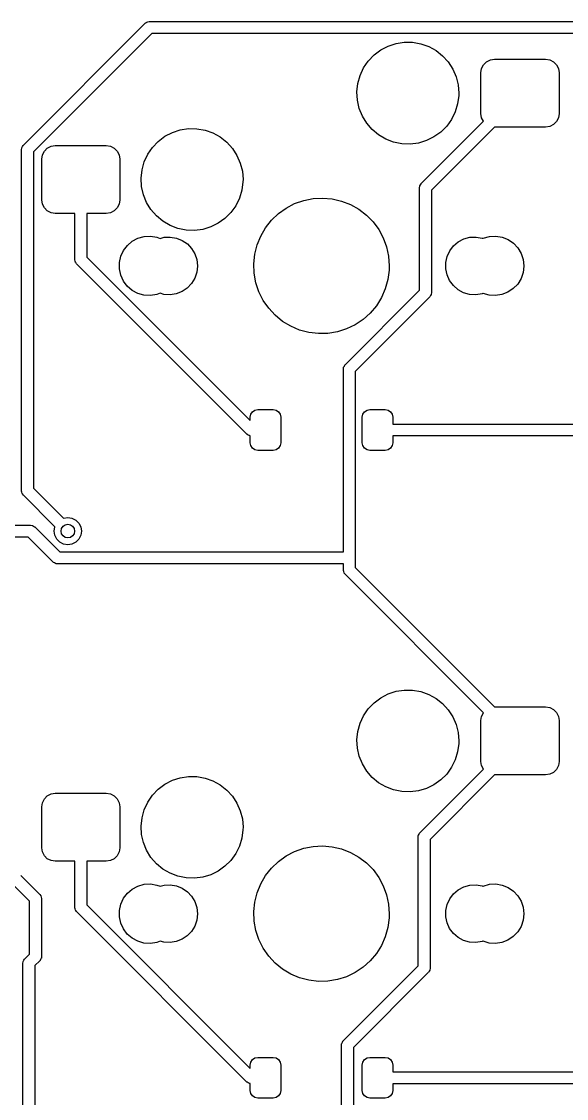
# Model space of a CAD drawing. Extents: x 50 to 376, y -141 to -43.
# Drawn here: x 245.42 to 261.45, y -80.87 to -49.2 of the extents above; entities that cross this region are included whole.
import ezdxf

# ---------------------------------------------------------------- set-up
doc = ezdxf.new("R2010")
doc.units = 0
doc.layers.add('BLACK', color=7, linetype='CONTINUOUS')

msp = doc.modelspace()

# ---------------------------------------------------------------- linework, layer by layer
at = {"layer": 'BLACK', "linetype": 'CONTINUOUS'}
for p, q in [((245.47, -52.8433), (249.058, -49.2547)), ((249.058, -49.2547), (249.093, -49.2278)), ((249.093, -49.2278), (249.097, -49.2264)), ((249.097, -49.2264), (249.101, -49.2233)), ((249.101, -49.2233), (249.137, -49.2144)), ((249.137, -49.2144), (249.173, -49.2036)), ((249.173, -49.2036), (249.177, -49.2045)), ((249.177, -49.2045), (249.182, -49.2034)), ((249.182, -49.2034), (269.955, -49.2034)), ((249.254, -49.5534), (245.768, -53.0395)), ((269.882, -49.5534), (249.254, -49.5534)), ((255.987, -50.0387), (256.205, -49.9252)), ((256.205, -49.9252), (256.439, -49.8488)), ((256.439, -49.8488), (256.682, -49.8117)), ((256.682, -49.8117), (256.927, -49.8147)), ((256.927, -49.8147), (257.169, -49.8578)), ((257.169, -49.8578), (257.401, -49.9398)), ((257.401, -49.9398), (257.616, -50.0586)), ((255.62, -50.364), (255.79, -50.1863)), ((255.79, -50.1863), (255.987, -50.0387)), ((257.616, -50.0586), (257.809, -50.211)), ((257.809, -50.211), (257.975, -50.3928)), ((259.103, -50.3844), (259.215, -50.3276)), ((259.215, -50.3276), (259.338, -50.308)), ((259.338, -50.308), (260.838, -50.308)), ((260.838, -50.308), (260.962, -50.3276)), ((260.962, -50.3276), (261.073, -50.3844)), ((255.378, -50.7901), (255.482, -50.5671)), ((255.482, -50.5671), (255.62, -50.364)), ((257.975, -50.3928), (258.108, -50.5992)), ((258.108, -50.5992), (258.206, -50.8246)), ((258.938, -50.708), (258.958, -50.5844)), ((258.958, -50.5844), (259.015, -50.4729)), ((259.015, -50.4729), (259.103, -50.3844)), ((261.073, -50.3844), (261.162, -50.4729)), ((261.162, -50.4729), (261.219, -50.5844)), ((261.219, -50.5844), (261.238, -50.708)), ((255.313, -51.0269), (255.378, -50.7901)), ((258.206, -50.8246), (258.266, -51.063)), ((258.938, -51.908), (258.938, -50.708)), ((261.238, -50.708), (261.238, -51.908)), ((255.287, -51.2714), (255.313, -51.0269)), ((255.301, -51.5168), (255.287, -51.2714)), ((258.266, -51.063), (258.286, -51.308)), ((255.355, -51.7566), (255.301, -51.5168)), ((258.284, -51.3813), (258.252, -51.625)), ((258.286, -51.308), (258.284, -51.3813)), ((255.447, -51.9843), (255.355, -51.7566)), ((258.181, -51.8602), (258.072, -52.0806)), ((258.252, -51.625), (258.181, -51.8602)), ((258.958, -52.0316), (258.938, -51.908)), ((261.238, -51.908), (261.219, -52.0316)), ((255.576, -52.1939), (255.447, -51.9843)), ((255.737, -52.3797), (255.576, -52.1939)), ((257.181, -53.9674), (259.012, -52.1372)), ((258.072, -52.0806), (257.929, -52.2802)), ((259.012, -52.1372), (258.958, -52.0316)), ((261.073, -52.2316), (260.962, -52.2884)), ((261.162, -52.1431), (261.073, -52.2316)), ((261.219, -52.0316), (261.162, -52.1431)), ((249.637, -52.5787), (249.855, -52.4652)), ((249.855, -52.4652), (250.089, -52.3888)), ((250.089, -52.3888), (250.332, -52.3517)), ((250.332, -52.3517), (250.577, -52.3547)), ((250.577, -52.3547), (250.819, -52.3978)), ((250.819, -52.3978), (251.051, -52.4798)), ((251.051, -52.4798), (251.266, -52.5986)), ((255.926, -52.5367), (255.737, -52.3797)), ((256.138, -52.6607), (255.926, -52.5367)), ((259.336, -52.3077), (257.48, -54.1636)), ((257.754, -52.4537), (257.554, -52.5964)), ((257.929, -52.2802), (257.754, -52.4537)), ((259.338, -52.308), (259.336, -52.3077)), ((260.838, -52.308), (259.338, -52.308)), ((260.962, -52.2884), (260.838, -52.308)), ((245.426, -52.9147), (245.446, -52.8828)), ((245.446, -52.8828), (245.463, -52.8499)), ((245.463, -52.8499), (245.467, -52.8473)), ((245.467, -52.8473), (245.47, -52.8433)), ((246.176, -52.9244), (246.288, -52.8676)), ((246.288, -52.8676), (246.411, -52.848)), ((246.411, -52.848), (247.911, -52.848)), ((247.911, -52.848), (248.035, -52.8676)), ((248.035, -52.8676), (248.146, -52.9244)), ((249.27, -52.904), (249.44, -52.7263)), ((249.44, -52.7263), (249.637, -52.5787)), ((251.266, -52.5986), (251.459, -52.751)), ((251.459, -52.751), (251.625, -52.9328)), ((256.368, -52.7484), (256.138, -52.6607)), ((256.609, -52.7974), (256.368, -52.7484)), ((256.854, -52.8065), (256.609, -52.7974)), ((257.098, -52.7752), (256.854, -52.8065)), ((257.334, -52.7046), (257.098, -52.7752)), ((257.554, -52.5964), (257.334, -52.7046)), ((245.418, -52.967), (245.424, -52.9235)), ((245.418, -63.0022), (245.418, -52.967)), ((245.424, -52.9235), (245.426, -52.9193)), ((245.426, -52.9193), (245.426, -52.9147)), ((245.768, -53.0395), (245.768, -62.9297)), ((246.011, -53.248), (246.031, -53.1244)), ((246.031, -53.1244), (246.088, -53.0129)), ((246.088, -53.0129), (246.176, -52.9244)), ((248.146, -52.9244), (248.235, -53.0129)), ((248.235, -53.0129), (248.292, -53.1244)), ((248.292, -53.1244), (248.311, -53.248)), ((249.028, -53.3301), (249.132, -53.1071)), ((249.132, -53.1071), (249.27, -52.904)), ((251.625, -52.9328), (251.758, -53.1392)), ((251.758, -53.1392), (251.856, -53.3646)), ((246.011, -54.448), (246.011, -53.248)), ((248.311, -53.248), (248.311, -54.448)), ((248.963, -53.5669), (249.028, -53.3301)), ((251.856, -53.3646), (251.916, -53.603)), ((248.937, -53.8114), (248.963, -53.5669)), ((248.951, -54.0568), (248.937, -53.8114)), ((251.916, -53.603), (251.936, -53.848)), ((249.005, -54.2966), (248.951, -54.0568)), ((251.934, -53.9213), (251.902, -54.165)), ((251.936, -53.848), (251.934, -53.9213)), ((257.13, -54.0911), (257.136, -54.0476)), ((257.13, -57.1063), (257.13, -54.0911)), ((257.136, -54.0476), (257.138, -54.0434)), ((257.138, -54.0388), (257.157, -54.0069)), ((257.138, -54.0434), (257.138, -54.0388)), ((257.157, -54.0069), (257.175, -53.974)), ((257.175, -53.974), (257.179, -53.9714)), ((257.179, -53.9714), (257.181, -53.9674)), ((246.031, -54.5716), (246.011, -54.448)), ((248.311, -54.448), (248.292, -54.5716)), ((249.097, -54.5243), (249.005, -54.2966)), ((251.831, -54.4002), (251.722, -54.6206)), ((251.902, -54.165), (251.831, -54.4002)), ((253.454, -54.5581), (253.72, -54.4648)), ((253.72, -54.4648), (253.996, -54.4098)), ((253.996, -54.4098), (254.278, -54.3943)), ((254.278, -54.3943), (254.558, -54.4186)), ((254.558, -54.4186), (254.832, -54.4822)), ((257.48, -54.1636), (257.48, -57.1788)), ((246.088, -54.6831), (246.031, -54.5716)), ((246.176, -54.7716), (246.088, -54.6831)), ((246.288, -54.8284), (246.176, -54.7716)), ((248.146, -54.7716), (248.035, -54.8284)), ((248.235, -54.6831), (248.146, -54.7716)), ((248.292, -54.5716), (248.235, -54.6831)), ((249.226, -54.7339), (249.097, -54.5243)), ((249.387, -54.9197), (249.226, -54.7339)), ((251.722, -54.6206), (251.579, -54.8202)), ((252.975, -54.8517), (253.204, -54.6879)), ((253.204, -54.6879), (253.454, -54.5581)), ((254.832, -54.4822), (255.095, -54.5839)), ((255.095, -54.5839), (255.341, -54.7215)), ((255.341, -54.7215), (255.565, -54.8924)), ((246.411, -54.848), (246.288, -54.8284)), ((246.986, -54.848), (246.411, -54.848)), ((246.986, -56.2019), (246.986, -54.848)), ((247.911, -54.848), (247.336, -54.848)), ((247.336, -54.848), (247.336, -56.1294)), ((248.035, -54.8284), (247.911, -54.848)), ((249.576, -55.0767), (249.387, -54.9197)), ((249.788, -55.2007), (249.576, -55.0767)), ((251.404, -54.9937), (251.204, -55.1364)), ((251.579, -54.8202), (251.404, -54.9937)), ((252.597, -55.2673), (252.771, -55.0461)), ((252.771, -55.0461), (252.975, -54.8517)), ((255.565, -54.8924), (255.762, -55.0931)), ((255.762, -55.0931), (255.93, -55.3196)), ((250.018, -55.2884), (249.788, -55.2007)), ((250.259, -55.3374), (250.018, -55.2884)), ((250.504, -55.3465), (250.259, -55.3374)), ((250.748, -55.3152), (250.504, -55.3465)), ((250.984, -55.2446), (250.748, -55.3152)), ((251.204, -55.1364), (250.984, -55.2446)), ((252.456, -55.5108), (252.597, -55.2673)), ((255.93, -55.3196), (256.063, -55.5675)), ((248.533, -55.7846), (248.677, -55.6626)), ((248.677, -55.6626), (248.844, -55.5744)), ((248.844, -55.5744), (249.026, -55.5243)), ((249.026, -55.5243), (249.215, -55.5144)), ((249.215, -55.5144), (249.402, -55.5452)), ((249.402, -55.5452), (249.492, -55.5815)), ((249.492, -55.5815), (249.61, -55.5489)), ((249.61, -55.5489), (249.794, -55.5393)), ((249.794, -55.5393), (249.975, -55.5693)), ((249.975, -55.5693), (250.145, -55.6375)), ((250.145, -55.6375), (250.297, -55.7407)), ((252.35, -55.7719), (252.456, -55.5108)), ((256.063, -55.5675), (256.161, -55.8317)), ((258.131, -55.8018), (258.271, -55.6833)), ((258.271, -55.6833), (258.433, -55.5977)), ((258.433, -55.5977), (258.61, -55.5489)), ((258.61, -55.5489), (258.794, -55.5393)), ((258.794, -55.5393), (258.975, -55.5693)), ((258.975, -55.5693), (258.997, -55.5782)), ((258.997, -55.5782), (259.004, -55.5744)), ((259.004, -55.5744), (259.186, -55.5243)), ((259.186, -55.5243), (259.375, -55.5144)), ((259.375, -55.5144), (259.562, -55.5452)), ((259.562, -55.5452), (259.737, -55.6154)), ((259.737, -55.6154), (259.893, -55.7217)), ((259.893, -55.7217), (260.023, -55.859)), ((248.338, -56.106), (248.418, -55.9347)), ((248.418, -55.9347), (248.533, -55.7846)), ((250.297, -55.7407), (250.423, -55.8741)), ((250.423, -55.8741), (250.518, -56.0315)), ((250.518, -56.0315), (250.576, -56.2055)), ((252.253, -56.3254), (252.282, -56.0452)), ((252.282, -56.0452), (252.35, -55.7719)), ((256.161, -55.8317), (256.22, -56.1071)), ((257.942, -56.1141), (258.019, -55.9477)), ((258.019, -55.9477), (258.131, -55.8018)), ((260.023, -55.859), (260.121, -56.021)), ((260.121, -56.021), (260.181, -56.2001)), ((246.987, -56.2065), (246.986, -56.2019)), ((246.986, -56.2111), (246.987, -56.2065)), ((246.997, -56.2468), (246.986, -56.2111)), ((247.006, -56.283), (246.997, -56.2468)), ((247.009, -56.2865), (247.006, -56.283)), ((247.011, -56.291), (247.009, -56.2865)), ((247.037, -56.3256), (247.011, -56.291)), ((252.05, -61.3377), (247.037, -56.3256)), ((247.336, -56.1294), (252.146, -60.9394)), ((248.296, -56.4795), (248.297, -56.2905)), ((248.297, -56.2905), (248.338, -56.106)), ((250.576, -56.2055), (250.596, -56.388)), ((252.264, -56.6068), (252.253, -56.3254)), ((256.22, -56.1071), (256.24, -56.388)), ((257.901, -56.2933), (257.942, -56.1141)), ((257.901, -56.4768), (257.901, -56.2933)), ((260.181, -56.2001), (260.201, -56.388)), ((248.336, -56.6642), (248.296, -56.4795)), ((248.415, -56.836), (248.336, -56.6642)), ((250.575, -56.5763), (250.515, -56.7499)), ((250.596, -56.3939), (250.575, -56.5763)), ((250.596, -56.388), (250.596, -56.3939)), ((252.315, -56.8839), (252.264, -56.6068)), ((256.236, -56.5132), (256.199, -56.7923)), ((256.24, -56.388), (256.236, -56.5132)), ((257.94, -56.6563), (257.901, -56.4768)), ((258.016, -56.8232), (257.94, -56.6563)), ((260.179, -56.5819), (260.118, -56.7606)), ((260.201, -56.3941), (260.179, -56.5819)), ((260.201, -56.388), (260.201, -56.3941)), ((248.528, -56.987), (248.415, -56.836)), ((248.672, -57.11), (248.528, -56.987)), ((250.42, -56.9066), (250.293, -57.0391)), ((250.515, -56.7499), (250.42, -56.9066)), ((252.404, -57.151), (252.315, -56.8839)), ((256.199, -56.7923), (256.122, -57.0634)), ((258.127, -56.9699), (258.016, -56.8232)), ((258.266, -57.0893), (258.127, -56.9699)), ((260.019, -56.9219), (259.889, -57.0583)), ((260.118, -56.7606), (260.019, -56.9219)), ((248.838, -57.1993), (248.672, -57.11)), ((249.02, -57.2507), (248.838, -57.1993)), ((249.209, -57.262), (249.02, -57.2507)), ((249.396, -57.2324), (249.209, -57.262)), ((249.493, -57.1944), (249.396, -57.2324)), ((249.604, -57.2261), (249.493, -57.1944)), ((249.788, -57.237), (249.604, -57.2261)), ((249.969, -57.2083), (249.788, -57.237)), ((250.14, -57.1413), (249.969, -57.2083)), ((250.293, -57.0391), (250.14, -57.1413)), ((252.53, -57.403), (252.404, -57.151)), ((254.941, -59.2959), (257.13, -57.1063)), ((257.429, -57.3025), (255.239, -59.4921)), ((256.122, -57.0634), (256.008, -57.321)), ((257.431, -57.2985), (257.429, -57.3025)), ((257.435, -57.2959), (257.431, -57.2985)), ((257.453, -57.263), (257.435, -57.2959)), ((257.472, -57.2311), (257.453, -57.263)), ((257.475, -57.2223), (257.472, -57.2265)), ((257.472, -57.2265), (257.472, -57.2311)), ((257.48, -57.1788), (257.475, -57.2223)), ((258.428, -57.1761), (258.266, -57.0893)), ((258.604, -57.2261), (258.428, -57.1761)), ((258.788, -57.237), (258.604, -57.2261)), ((258.969, -57.2083), (258.788, -57.237)), ((258.996, -57.1978), (258.969, -57.2083)), ((258.998, -57.1993), (258.996, -57.1978)), ((259.18, -57.2507), (258.998, -57.1993)), ((259.369, -57.262), (259.18, -57.2507)), ((259.556, -57.2324), (259.369, -57.262)), ((259.732, -57.1634), (259.556, -57.2324)), ((259.889, -57.0583), (259.732, -57.1634)), ((252.69, -57.6347), (252.53, -57.403)), ((252.881, -57.8415), (252.69, -57.6347)), ((255.859, -57.56), (255.678, -57.7756)), ((256.008, -57.321), (255.859, -57.56)), ((253.1, -58.0193), (252.881, -57.8415)), ((255.678, -57.7756), (255.468, -57.9635)), ((253.341, -58.1646), (253.1, -58.0193)), ((253.6, -58.2744), (253.341, -58.1646)), ((254.98, -58.2419), (254.712, -58.3268)), ((255.234, -58.12), (254.98, -58.2419)), ((255.468, -57.9635), (255.234, -58.12)), ((253.873, -58.3466), (253.6, -58.2744)), ((254.152, -58.3797), (253.873, -58.3466)), ((254.434, -58.3731), (254.152, -58.3797)), ((254.712, -58.3268), (254.434, -58.3731)), ((254.889, -59.4196), (254.895, -59.3761)), ((254.889, -64.8017), (254.889, -59.4196)), ((254.895, -59.3761), (254.897, -59.3719)), ((254.897, -59.3673), (254.917, -59.3354)), ((254.897, -59.3719), (254.897, -59.3673)), ((254.917, -59.3354), (254.934, -59.3025)), ((254.934, -59.3025), (254.938, -59.2999)), ((254.938, -59.2999), (254.941, -59.2959)), ((255.239, -59.4921), (255.239, -65.2616)), ((252.146, -60.839), (252.163, -60.7529)), ((252.163, -60.7529), (252.212, -60.6799)), ((252.212, -60.6799), (252.285, -60.6311)), ((252.285, -60.6311), (252.371, -60.614)), ((252.371, -60.614), (252.821, -60.614)), ((252.821, -60.614), (252.907, -60.6311)), ((252.907, -60.6311), (252.98, -60.6799)), ((252.98, -60.6799), (253.029, -60.7529)), ((253.029, -60.7529), (253.046, -60.839)), ((255.446, -60.839), (255.463, -60.7529)), ((255.463, -60.7529), (255.512, -60.6799)), ((255.512, -60.6799), (255.585, -60.6311)), ((255.585, -60.6311), (255.671, -60.614)), ((255.671, -60.614), (256.121, -60.614)), ((256.121, -60.614), (256.207, -60.6311)), ((256.207, -60.6311), (256.28, -60.6799)), ((256.28, -60.6799), (256.329, -60.7529)), ((256.329, -60.7529), (256.346, -60.839)), ((252.146, -60.9394), (252.146, -60.839)), ((253.046, -60.839), (253.046, -61.589)), ((255.446, -61.589), (255.446, -60.839)), ((256.346, -60.839), (256.346, -61.039)), ((256.346, -61.039), (272.588, -61.039)), ((252.054, -61.3402), (252.05, -61.3377)), ((252.056, -61.344), (252.054, -61.3402)), ((252.089, -61.3617), (252.056, -61.344)), ((252.121, -61.381), (252.089, -61.3617)), ((252.126, -61.3813), (252.121, -61.381)), ((252.13, -61.3835), (252.126, -61.3813)), ((252.146, -61.3856), (252.13, -61.3835)), ((252.146, -61.589), (252.146, -61.3856)), ((272.66, -61.389), (256.346, -61.389)), ((256.346, -61.389), (256.346, -61.589)), ((252.163, -61.6751), (252.146, -61.589)), ((252.212, -61.7481), (252.163, -61.6751)), ((252.285, -61.7969), (252.212, -61.7481)), ((252.98, -61.7481), (252.907, -61.7969)), ((253.029, -61.6751), (252.98, -61.7481)), ((253.046, -61.589), (253.029, -61.6751)), ((255.463, -61.6751), (255.446, -61.589)), ((255.512, -61.7481), (255.463, -61.6751)), ((255.585, -61.7969), (255.512, -61.7481)), ((256.28, -61.7481), (256.207, -61.7969)), ((256.329, -61.6751), (256.28, -61.7481)), ((256.346, -61.589), (256.329, -61.6751)), ((252.371, -61.814), (252.285, -61.7969)), ((252.821, -61.814), (252.371, -61.814)), ((252.907, -61.7969), (252.821, -61.814)), ((255.671, -61.814), (255.585, -61.7969)), ((256.121, -61.814), (255.671, -61.814)), ((256.207, -61.7969), (256.121, -61.814)), ((245.419, -63.0068), (245.418, -63.0022)), ((245.419, -63.0114), (245.419, -63.0068)), ((245.429, -63.0471), (245.419, -63.0114)), ((245.768, -62.9297), (246.649, -63.8102)), ((245.438, -63.0833), (245.429, -63.0471)), ((245.441, -63.0868), (245.438, -63.0833)), ((245.443, -63.0913), (245.441, -63.0868)), ((245.47, -63.1259), (245.443, -63.0913)), ((246.401, -64.0577), (245.47, -63.1259)), ((246.649, -63.8102), (246.655, -63.8071)), ((246.655, -63.8071), (246.779, -63.7875)), ((246.779, -63.7875), (246.902, -63.8071)), ((246.902, -63.8071), (247.014, -63.8639)), ((247.014, -63.8639), (247.102, -63.9524)), ((247.102, -63.9524), (247.159, -64.0639)), ((240.797, -64.0153), (245.685, -64.0153)), ((245.685, -64.0153), (245.729, -64.0208)), ((245.729, -64.0208), (245.733, -64.023)), ((245.733, -64.023), (245.737, -64.0233)), ((245.737, -64.0233), (245.769, -64.0426)), ((245.769, -64.0426), (245.802, -64.0602)), ((245.802, -64.0602), (245.805, -64.0641)), ((245.805, -64.0641), (245.809, -64.0666)), ((245.809, -64.0666), (246.544, -64.8017)), ((246.379, -64.1875), (246.398, -64.0639)), ((246.398, -64.3111), (246.379, -64.1875)), ((246.398, -64.0639), (246.401, -64.0577)), ((247.159, -64.0639), (247.179, -64.1875)), ((247.179, -64.1875), (247.159, -64.3111)), ((245.613, -64.3653), (240.869, -64.3653)), ((246.348, -65.1004), (245.613, -64.3653)), ((246.455, -64.4226), (246.398, -64.3111)), ((246.543, -64.5111), (246.455, -64.4226)), ((246.655, -64.5679), (246.543, -64.5111)), ((246.779, -64.5875), (246.655, -64.5679)), ((246.902, -64.5679), (246.779, -64.5875)), ((247.014, -64.5111), (246.902, -64.5679)), ((247.102, -64.4226), (247.014, -64.5111)), ((247.159, -64.3111), (247.102, -64.4226)), ((246.544, -64.8017), (254.889, -64.8017)), ((246.352, -65.1029), (246.348, -65.1004)), ((246.354, -65.1067), (246.352, -65.1029)), ((246.387, -65.1244), (246.354, -65.1067)), ((246.419, -65.1437), (246.387, -65.1244)), ((246.424, -65.144), (246.419, -65.1437)), ((246.428, -65.1462), (246.424, -65.144)), ((246.471, -65.1517), (246.428, -65.1462)), ((254.889, -65.1517), (246.471, -65.1517)), ((254.889, -65.3341), (254.889, -65.1517)), ((254.89, -65.3387), (254.889, -65.3341)), ((254.89, -65.3433), (254.89, -65.3387)), ((254.9, -65.379), (254.89, -65.3433)), ((254.909, -65.4152), (254.9, -65.379)), ((254.912, -65.4187), (254.909, -65.4152)), ((254.914, -65.4232), (254.912, -65.4187)), ((254.941, -65.4578), (254.914, -65.4232)), ((259.012, -69.5288), (254.941, -65.4578)), ((255.239, -65.2616), (259.336, -69.3583)), ((255.987, -69.0887), (256.205, -68.9752)), ((256.205, -68.9752), (256.439, -68.8988)), ((256.439, -68.8988), (256.682, -68.8617)), ((256.682, -68.8617), (256.927, -68.8647)), ((256.927, -68.8647), (257.169, -68.9078)), ((257.169, -68.9078), (257.401, -68.9898)), ((257.401, -68.9898), (257.616, -69.1086)), ((255.62, -69.414), (255.79, -69.2363)), ((255.79, -69.2363), (255.987, -69.0887)), ((257.616, -69.1086), (257.809, -69.261)), ((257.809, -69.261), (257.975, -69.4428)), ((255.378, -69.8401), (255.482, -69.6171)), ((255.482, -69.6171), (255.62, -69.414)), ((257.975, -69.4428), (258.108, -69.6492)), ((258.108, -69.6492), (258.206, -69.8746)), ((258.938, -69.758), (258.958, -69.6344)), ((258.958, -69.6344), (259.012, -69.5288)), ((259.336, -69.3583), (259.338, -69.358)), ((259.338, -69.358), (260.838, -69.358)), ((260.838, -69.358), (260.962, -69.3776)), ((260.962, -69.3776), (261.073, -69.4344)), ((261.073, -69.4344), (261.162, -69.5229)), ((261.162, -69.5229), (261.219, -69.6344)), ((261.219, -69.6344), (261.238, -69.758)), ((255.313, -70.0769), (255.378, -69.8401)), ((258.206, -69.8746), (258.266, -70.113)), ((258.938, -70.958), (258.938, -69.758)), ((261.238, -69.758), (261.238, -70.958)), ((255.287, -70.3214), (255.313, -70.0769)), ((258.266, -70.113), (258.286, -70.358)), ((255.301, -70.5668), (255.287, -70.3214)), ((255.355, -70.8066), (255.301, -70.5668)), ((258.284, -70.4313), (258.252, -70.675)), ((258.286, -70.358), (258.284, -70.4313)), ((255.447, -71.0343), (255.355, -70.8066)), ((258.181, -70.9102), (258.072, -71.1306)), ((258.252, -70.675), (258.181, -70.9102)), ((255.576, -71.2439), (255.447, -71.0343)), ((255.737, -71.4297), (255.576, -71.2439)), ((257.139, -73.0596), (259.012, -71.1872)), ((258.072, -71.1306), (257.929, -71.3302)), ((258.958, -71.0816), (258.938, -70.958)), ((259.012, -71.1872), (258.958, -71.0816)), ((261.162, -71.1931), (261.073, -71.2816)), ((261.219, -71.0816), (261.162, -71.1931)), ((261.238, -70.958), (261.219, -71.0816)), ((249.637, -71.6287), (249.855, -71.5152)), ((249.855, -71.5152), (250.089, -71.4388)), ((250.089, -71.4388), (250.332, -71.4017)), ((250.332, -71.4017), (250.577, -71.4047)), ((250.577, -71.4047), (250.819, -71.4478)), ((250.819, -71.4478), (251.051, -71.5298)), ((251.051, -71.5298), (251.266, -71.6486)), ((255.926, -71.5867), (255.737, -71.4297)), ((259.336, -71.3577), (257.438, -73.2558)), ((257.754, -71.5037), (257.554, -71.6464)), ((257.929, -71.3302), (257.754, -71.5037)), ((259.338, -71.358), (259.336, -71.3577)), ((260.838, -71.358), (259.338, -71.358)), ((260.962, -71.3384), (260.838, -71.358)), ((261.073, -71.2816), (260.962, -71.3384)), ((249.27, -71.954), (249.44, -71.7763)), ((249.44, -71.7763), (249.637, -71.6287)), ((251.266, -71.6486), (251.459, -71.801)), ((251.459, -71.801), (251.625, -71.9828)), ((256.138, -71.7107), (255.926, -71.5867)), ((256.368, -71.7984), (256.138, -71.7107)), ((256.609, -71.8474), (256.368, -71.7984)), ((256.854, -71.8565), (256.609, -71.8474)), ((257.098, -71.8252), (256.854, -71.8565)), ((257.334, -71.7546), (257.098, -71.8252)), ((257.554, -71.6464), (257.334, -71.7546)), ((246.011, -72.298), (246.031, -72.1744)), ((246.031, -72.1744), (246.088, -72.0629)), ((246.088, -72.0629), (246.176, -71.9744)), ((246.176, -71.9744), (246.288, -71.9176)), ((246.288, -71.9176), (246.411, -71.898)), ((246.411, -71.898), (247.911, -71.898)), ((247.911, -71.898), (248.035, -71.9176)), ((248.035, -71.9176), (248.146, -71.9744)), ((248.146, -71.9744), (248.235, -72.0629)), ((248.235, -72.0629), (248.292, -72.1744)), ((248.292, -72.1744), (248.311, -72.298)), ((249.028, -72.3801), (249.132, -72.1571)), ((249.132, -72.1571), (249.27, -71.954)), ((251.625, -71.9828), (251.758, -72.1892)), ((251.758, -72.1892), (251.856, -72.4146)), ((246.011, -73.498), (246.011, -72.298)), ((248.311, -72.298), (248.311, -73.498)), ((248.963, -72.6169), (249.028, -72.3801)), ((251.856, -72.4146), (251.916, -72.653)), ((248.937, -72.8614), (248.963, -72.6169)), ((251.916, -72.653), (251.936, -72.898)), ((248.951, -73.1068), (248.937, -72.8614)), ((249.005, -73.3466), (248.951, -73.1068)), ((251.934, -72.9713), (251.902, -73.215)), ((251.936, -72.898), (251.934, -72.9713)), ((257.088, -73.1833), (257.093, -73.1398)), ((257.093, -73.1398), (257.096, -73.1356)), ((257.096, -73.131), (257.115, -73.0991)), ((257.096, -73.1356), (257.096, -73.131)), ((257.115, -73.0991), (257.133, -73.0662)), ((257.133, -73.0662), (257.137, -73.0636)), ((257.137, -73.0636), (257.139, -73.0596)), ((249.097, -73.5743), (249.005, -73.3466)), ((251.831, -73.4502), (251.722, -73.6706)), ((251.902, -73.215), (251.831, -73.4502)), ((253.72, -73.5148), (253.996, -73.4598)), ((253.996, -73.4598), (254.278, -73.4443)), ((254.278, -73.4443), (254.558, -73.4686)), ((254.558, -73.4686), (254.832, -73.5322)), ((257.088, -76.9751), (257.088, -73.1833)), ((257.438, -73.2558), (257.438, -77.0476)), ((246.031, -73.6216), (246.011, -73.498)), ((246.088, -73.7331), (246.031, -73.6216)), ((246.176, -73.8216), (246.088, -73.7331)), ((248.235, -73.7331), (248.146, -73.8216)), ((248.292, -73.6216), (248.235, -73.7331)), ((248.311, -73.498), (248.292, -73.6216)), ((249.226, -73.7839), (249.097, -73.5743)), ((249.387, -73.9697), (249.226, -73.7839)), ((251.722, -73.6706), (251.579, -73.8702)), ((252.975, -73.9017), (253.204, -73.7379)), ((253.204, -73.7379), (253.454, -73.6081)), ((253.454, -73.6081), (253.72, -73.5148)), ((254.832, -73.5322), (255.095, -73.6339)), ((255.095, -73.6339), (255.341, -73.7715)), ((255.341, -73.7715), (255.565, -73.9424)), ((246.288, -73.8784), (246.176, -73.8216)), ((246.411, -73.898), (246.288, -73.8784)), ((246.986, -73.898), (246.411, -73.898)), ((246.986, -75.2519), (246.986, -73.898)), ((247.911, -73.898), (247.336, -73.898)), ((247.336, -73.898), (247.336, -75.1794)), ((248.035, -73.8784), (247.911, -73.898)), ((248.146, -73.8216), (248.035, -73.8784)), ((249.576, -74.1267), (249.387, -73.9697)), ((251.404, -74.0437), (251.204, -74.1864)), ((251.579, -73.8702), (251.404, -74.0437)), ((252.597, -74.3173), (252.771, -74.0961)), ((252.771, -74.0961), (252.975, -73.9017)), ((255.565, -73.9424), (255.762, -74.1431)), ((245.393, -74.3132), (245.954, -74.8744)), ((249.788, -74.2507), (249.576, -74.1267)), ((250.018, -74.3384), (249.788, -74.2507)), ((250.259, -74.3874), (250.018, -74.3384)), ((250.504, -74.3965), (250.259, -74.3874)), ((250.748, -74.3652), (250.504, -74.3965)), ((250.984, -74.2946), (250.748, -74.3652)), ((251.204, -74.1864), (250.984, -74.2946)), ((252.456, -74.5608), (252.597, -74.3173)), ((255.762, -74.1431), (255.93, -74.3696)), ((255.93, -74.3696), (256.063, -74.6175)), ((245.655, -75.0706), (245.094, -74.5094)), ((248.533, -74.8346), (248.677, -74.7126)), ((248.677, -74.7126), (248.844, -74.6244)), ((248.844, -74.6244), (249.026, -74.5743)), ((249.026, -74.5743), (249.215, -74.5644)), ((249.215, -74.5644), (249.402, -74.5952)), ((249.402, -74.5952), (249.492, -74.6315)), ((249.492, -74.6315), (249.61, -74.5989)), ((249.61, -74.5989), (249.794, -74.5893)), ((249.794, -74.5893), (249.975, -74.6193)), ((249.975, -74.6193), (250.145, -74.6875)), ((250.145, -74.6875), (250.297, -74.7907)), ((252.35, -74.8219), (252.456, -74.5608)), ((256.063, -74.6175), (256.161, -74.8817)), ((258.131, -74.8518), (258.271, -74.7333)), ((258.271, -74.7333), (258.433, -74.6477)), ((258.433, -74.6477), (258.61, -74.5989)), ((258.61, -74.5989), (258.794, -74.5893)), ((258.794, -74.5893), (258.975, -74.6193)), ((258.975, -74.6193), (258.997, -74.6282)), ((258.997, -74.6282), (259.004, -74.6244)), ((259.004, -74.6244), (259.186, -74.5743)), ((259.186, -74.5743), (259.375, -74.5644)), ((259.375, -74.5644), (259.562, -74.5952)), ((259.562, -74.5952), (259.737, -74.6654)), ((259.737, -74.6654), (259.893, -74.7717)), ((245.954, -74.8744), (245.981, -74.909)), ((245.981, -74.909), (245.982, -74.9135)), ((245.982, -74.9135), (245.986, -74.917)), ((245.986, -74.917), (245.994, -74.9532)), ((245.994, -74.9532), (246.005, -74.9889)), ((246.005, -74.9889), (246.004, -74.9935)), ((246.004, -74.9935), (246.005, -74.9981)), ((246.005, -74.9981), (246.005, -76.6973)), ((248.338, -75.156), (248.418, -74.9847)), ((248.418, -74.9847), (248.533, -74.8346)), ((250.297, -74.7907), (250.423, -74.9241)), ((250.423, -74.9241), (250.518, -75.0815)), ((252.282, -75.0952), (252.35, -74.8219)), ((256.161, -74.8817), (256.22, -75.1571)), ((257.942, -75.1641), (258.019, -74.9977)), ((258.019, -74.9977), (258.131, -74.8518)), ((259.893, -74.7717), (260.023, -74.909)), ((260.023, -74.909), (260.121, -75.071)), ((245.655, -76.6248), (245.655, -75.0706)), ((246.987, -75.2565), (246.986, -75.2519)), ((246.986, -75.2611), (246.987, -75.2565)), ((246.997, -75.2968), (246.986, -75.2611)), ((247.006, -75.333), (246.997, -75.2968)), ((247.009, -75.3365), (247.006, -75.333)), ((247.011, -75.341), (247.009, -75.3365)), ((247.037, -75.3756), (247.011, -75.341)), ((247.336, -75.1794), (252.146, -79.9894)), ((248.296, -75.5295), (248.297, -75.3405)), ((248.297, -75.3405), (248.338, -75.156)), ((250.518, -75.0815), (250.576, -75.2555)), ((250.576, -75.2555), (250.596, -75.438)), ((252.253, -75.3754), (252.282, -75.0952)), ((256.22, -75.1571), (256.24, -75.438)), ((257.901, -75.3433), (257.942, -75.1641)), ((257.901, -75.5268), (257.901, -75.3433)), ((260.121, -75.071), (260.181, -75.2501)), ((260.181, -75.2501), (260.201, -75.438)), ((252.05, -80.3877), (247.037, -75.3756)), ((248.336, -75.7142), (248.296, -75.5295)), ((250.575, -75.6263), (250.515, -75.7999)), ((250.596, -75.4439), (250.575, -75.6263)), ((250.596, -75.438), (250.596, -75.4439)), ((252.264, -75.6568), (252.253, -75.3754)), ((252.315, -75.9339), (252.264, -75.6568)), ((256.236, -75.5632), (256.199, -75.8423)), ((256.24, -75.438), (256.236, -75.5632)), ((257.94, -75.7063), (257.901, -75.5268)), ((260.179, -75.6319), (260.118, -75.8106)), ((260.201, -75.4441), (260.179, -75.6319)), ((260.201, -75.438), (260.201, -75.4441)), ((248.415, -75.886), (248.336, -75.7142)), ((248.528, -76.037), (248.415, -75.886)), ((250.42, -75.9566), (250.293, -76.0891)), ((250.515, -75.7999), (250.42, -75.9566)), ((252.404, -76.201), (252.315, -75.9339)), ((256.199, -75.8423), (256.122, -76.1134)), ((258.016, -75.8732), (257.94, -75.7063)), ((258.127, -76.0199), (258.016, -75.8732)), ((260.019, -75.9719), (259.889, -76.1083)), ((260.118, -75.8106), (260.019, -75.9719)), ((248.672, -76.16), (248.528, -76.037)), ((248.838, -76.2493), (248.672, -76.16)), ((249.02, -76.3007), (248.838, -76.2493)), ((249.209, -76.312), (249.02, -76.3007)), ((249.396, -76.2824), (249.209, -76.312)), ((249.493, -76.2444), (249.396, -76.2824)), ((249.604, -76.2761), (249.493, -76.2444)), ((249.788, -76.287), (249.604, -76.2761)), ((249.969, -76.2583), (249.788, -76.287)), ((250.14, -76.1913), (249.969, -76.2583)), ((250.293, -76.0891), (250.14, -76.1913)), ((252.53, -76.453), (252.404, -76.201)), ((256.122, -76.1134), (256.008, -76.371)), ((258.266, -76.1393), (258.127, -76.0199)), ((258.428, -76.2261), (258.266, -76.1393)), ((258.604, -76.2761), (258.428, -76.2261)), ((258.788, -76.287), (258.604, -76.2761)), ((258.969, -76.2583), (258.788, -76.287)), ((258.996, -76.2478), (258.969, -76.2583)), ((258.998, -76.2493), (258.996, -76.2478)), ((259.18, -76.3007), (258.998, -76.2493)), ((259.369, -76.312), (259.18, -76.3007)), ((259.556, -76.2824), (259.369, -76.312)), ((259.732, -76.2134), (259.556, -76.2824)), ((259.889, -76.1083), (259.732, -76.2134)), ((245.511, -76.7697), (245.655, -76.6248)), ((252.69, -76.6847), (252.53, -76.453)), ((255.859, -76.61), (255.678, -76.8256)), ((256.008, -76.371), (255.859, -76.61)), ((245.459, -76.8934), (245.465, -76.8499)), ((245.459, -109.009), (245.459, -76.8934)), ((245.465, -76.8499), (245.467, -76.8457)), ((245.467, -76.8411), (245.487, -76.8092)), ((245.467, -76.8457), (245.467, -76.8411)), ((245.487, -76.8092), (245.504, -76.7763)), ((245.504, -76.7763), (245.508, -76.7737)), ((245.508, -76.7737), (245.511, -76.7697)), ((245.954, -76.821), (245.809, -76.9659)), ((245.957, -76.817), (245.954, -76.821)), ((245.961, -76.8144), (245.957, -76.817)), ((245.978, -76.7815), (245.961, -76.8144)), ((245.997, -76.7496), (245.978, -76.7815)), ((245.998, -76.745), (245.997, -76.7496)), ((246, -76.7408), (245.998, -76.745)), ((246.005, -76.6973), (246, -76.7408)), ((252.881, -76.8915), (252.69, -76.6847)), ((253.1, -77.0693), (252.881, -76.8915)), ((255.678, -76.8256), (255.468, -77.0135)), ((245.809, -76.9659), (245.809, -109.082)), ((253.341, -77.2146), (253.1, -77.0693)), ((253.6, -77.3244), (253.341, -77.2146)), ((254.883, -79.1797), (257.088, -76.9751)), ((255.234, -77.17), (254.98, -77.2919)), ((257.387, -77.1713), (255.182, -79.3759)), ((255.468, -77.0135), (255.234, -77.17)), ((257.389, -77.1673), (257.387, -77.1713)), ((257.393, -77.1647), (257.389, -77.1673)), ((257.411, -77.1318), (257.393, -77.1647)), ((257.43, -77.0999), (257.411, -77.1318)), ((257.432, -77.0911), (257.43, -77.0953)), ((257.43, -77.0953), (257.43, -77.0999)), ((257.438, -77.0476), (257.432, -77.0911)), ((253.873, -77.3966), (253.6, -77.3244)), ((254.152, -77.4297), (253.873, -77.3966)), ((254.434, -77.4231), (254.152, -77.4297)), ((254.712, -77.3768), (254.434, -77.4231)), ((254.98, -77.2919), (254.712, -77.3768)), ((254.832, -79.3034), (254.838, -79.2599)), ((254.832, -84.3269), (254.832, -79.3034)), ((254.838, -79.2599), (254.84, -79.2557)), ((254.84, -79.2511), (254.859, -79.2192)), ((254.84, -79.2557), (254.84, -79.2511)), ((254.859, -79.2192), (254.877, -79.1863)), ((254.877, -79.1863), (254.881, -79.1837)), ((254.881, -79.1837), (254.883, -79.1797)), ((255.182, -79.3759), (255.182, -84.2544)), ((252.163, -79.8029), (252.212, -79.7299)), ((252.212, -79.7299), (252.285, -79.6811)), ((252.285, -79.6811), (252.371, -79.664)), ((252.371, -79.664), (252.821, -79.664)), ((252.821, -79.664), (252.907, -79.6811)), ((252.907, -79.6811), (252.98, -79.7299)), ((252.98, -79.7299), (253.029, -79.8029)), ((255.463, -79.8029), (255.512, -79.7299)), ((255.512, -79.7299), (255.585, -79.6811)), ((255.585, -79.6811), (255.671, -79.664)), ((255.671, -79.664), (256.121, -79.664)), ((256.121, -79.664), (256.207, -79.6811)), ((256.207, -79.6811), (256.28, -79.7299)), ((256.28, -79.7299), (256.329, -79.8029)), ((252.146, -79.889), (252.163, -79.8029)), ((252.146, -79.9894), (252.146, -79.889)), ((253.029, -79.8029), (253.046, -79.889)), ((253.046, -79.889), (253.046, -80.639)), ((255.446, -79.889), (255.463, -79.8029)), ((255.446, -80.639), (255.446, -79.889)), ((256.329, -79.8029), (256.346, -79.889)), ((256.346, -79.889), (256.346, -80.089)), ((256.346, -80.089), (272.588, -80.089)), ((252.054, -80.3902), (252.05, -80.3877)), ((252.056, -80.394), (252.054, -80.3902)), ((252.089, -80.4117), (252.056, -80.394)), ((252.121, -80.431), (252.089, -80.4117)), ((252.126, -80.4313), (252.121, -80.431)), ((252.13, -80.4335), (252.126, -80.4313)), ((252.146, -80.4356), (252.13, -80.4335)), ((252.146, -80.639), (252.146, -80.4356)), ((252.163, -80.7251), (252.146, -80.639)), ((252.212, -80.7981), (252.163, -80.7251)), ((253.029, -80.7251), (252.98, -80.7981)), ((253.046, -80.639), (253.029, -80.7251)), ((255.463, -80.7251), (255.446, -80.639)), ((255.512, -80.7981), (255.463, -80.7251)), ((256.329, -80.7251), (256.28, -80.7981)), ((256.346, -80.639), (256.329, -80.7251)), ((272.66, -80.439), (256.346, -80.439)), ((256.346, -80.439), (256.346, -80.639)), ((252.285, -80.8469), (252.212, -80.7981)), ((252.371, -80.864), (252.285, -80.8469)), ((252.821, -80.864), (252.371, -80.864)), ((252.907, -80.8469), (252.821, -80.864)), ((252.98, -80.7981), (252.907, -80.8469)), ((255.585, -80.8469), (255.512, -80.7981)), ((255.671, -80.864), (255.585, -80.8469)), ((256.121, -80.864), (255.671, -80.864)), ((256.207, -80.8469), (256.121, -80.864)), ((256.28, -80.7981), (256.207, -80.8469))]:
    msp.add_line(p, q, dxfattribs=at)
at = {"layer": 'BLACK'}
msp.add_circle((246.779, -64.1875), 0.2, dxfattribs=at)

doc.saveas('drawing.dxf')
